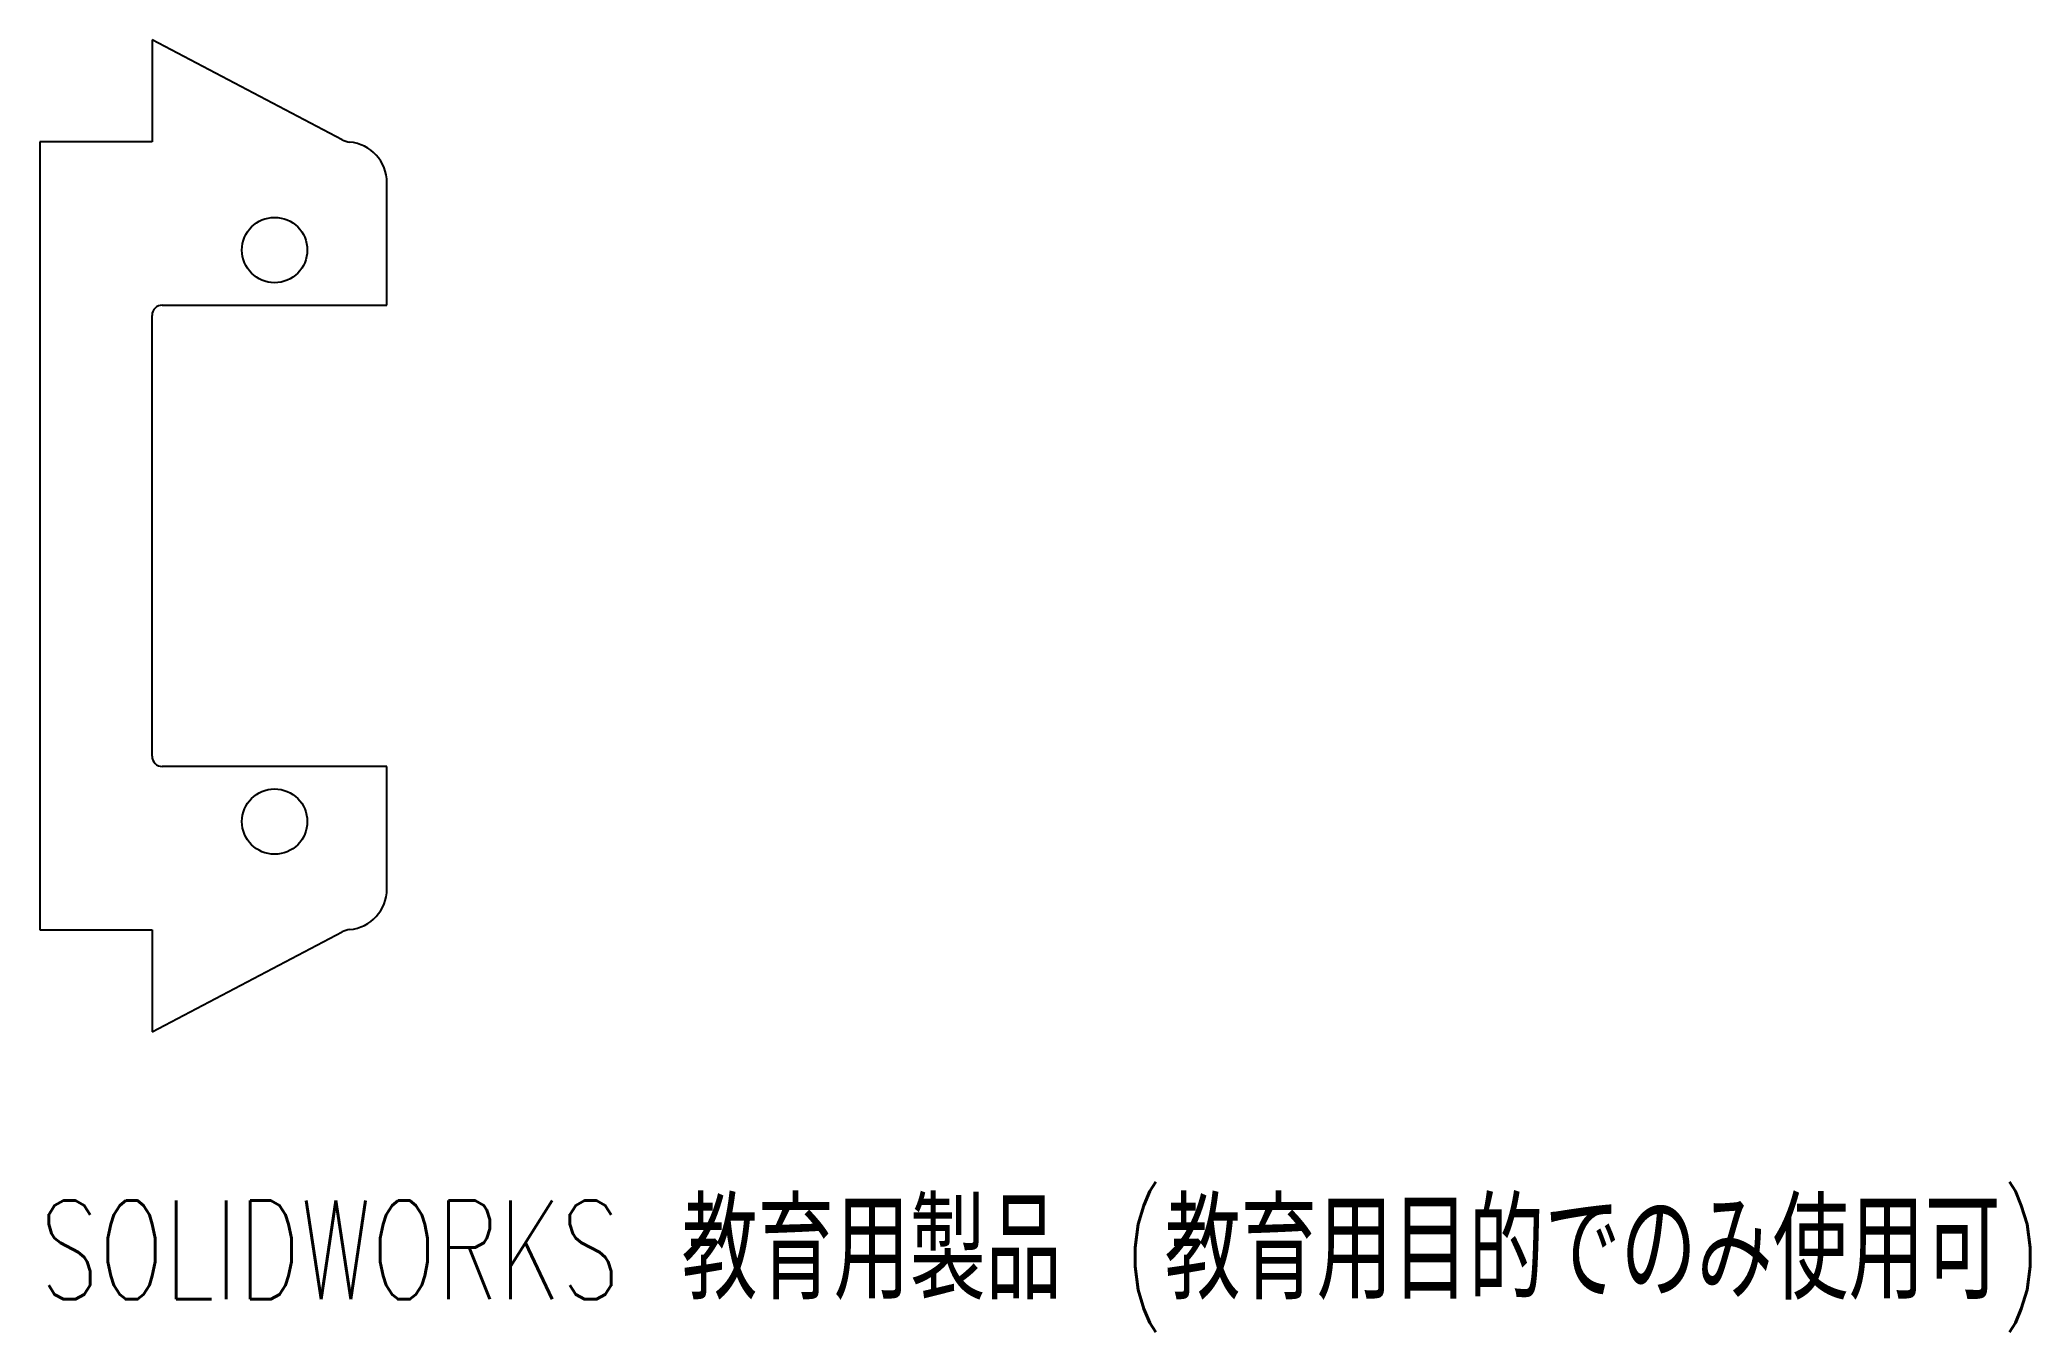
# Model space of a CAD drawing. Header units: millimetres. Extents: x 0 to 97.5, y -39 to 24.3.
import ezdxf

# ---------------------------------------------------------------- set-up
doc = ezdxf.new("R2010")
doc.units = ezdxf.units.MM
doc.styles.add('SLDTEXTSTYLE0', font='TXT', dxfattribs={"width": 0.7, "bigfont": 'bigfont'})

msp = doc.modelspace()

# ---------------------------------------------------------------- linework, layer by layer
at = {"color": 7, "linetype": 'Continuous', "lineweight": 25}
for p, q in [((5.5, 24.3), (5.5, 19.3)), ((14.805, 19.403), (5.5, 24.3)), ((0, 19.3), (0, -19.3)), ((5.5, 19.3), (0, 19.3)), ((17, 11.3), (17, 17.3)), ((5.5, -10.8), (5.5, 10.8)), ((6, 11.3), (17, 11.3)), ((17, -11.3), (6, -11.3)), ((17, -17.3), (17, -11.3)), ((0, -19.3), (5.5, -19.3)), ((5.5, -19.3), (5.5, -24.3)), ((5.5, -24.3), (14.805, -19.403))]:
    msp.add_line(p, q, dxfattribs=at)
for centre in [(11.5, 14), (11.5, -14)]:
    msp.add_circle(centre, 1.6, dxfattribs=at)
for centre, radius, start, end in [((15.27, 20.288), 1, 242.24146, 264.83123), ((15, 17.3), 2, 0, 84.83123), ((6, 10.8), 0.5, 90, 180), ((6, -10.8), 0.5, 180, 270), ((15, -17.3), 2, 275.16877, 0), ((15.27, -20.288), 1, 95.16877, 117.75854)]:
    msp.add_arc(centre, radius, start, end, dxfattribs=at)

# ---------------------------------------------------------------- texts
at = {"color": 7, "linetype": 'Continuous', "insert": (0, -32.57), "char_height": 4.83362, "attachment_point": 1, "style": 'SLDTEXTSTYLE0'}
msp.add_mtext('SOLIDWORKS 教育用製品 (教育用目的でのみ使用可)', dxfattribs=at)

doc.saveas('drawing.dxf')
